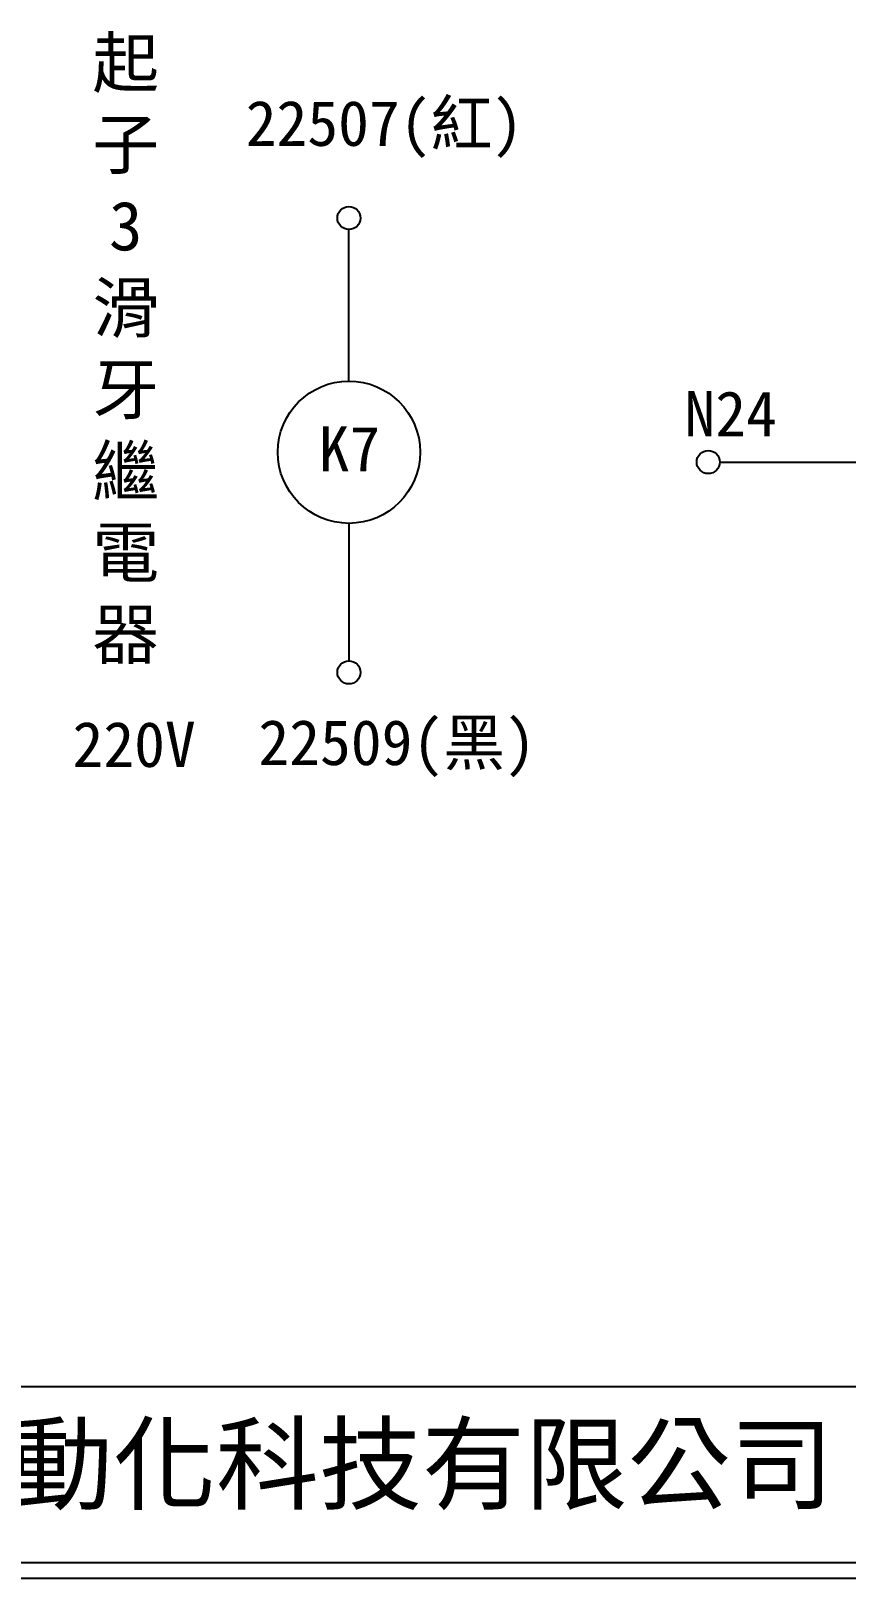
# Model space of a CAD drawing. Extents: x 926 to 1213, y 3 to 207.
# Drawn here: x 990.6 to 1055.4, y 3 to 126.1 of the extents above; entities that cross this region are included whole.
import ezdxf

# ---------------------------------------------------------------- set-up
doc = ezdxf.new("R2010")
doc.units = 0
doc.layers.add('圖框層', color=7, linetype='CONTINUOUS')
doc.layers.add('標尺寸層', color=3, linetype='CONTINUOUS')
doc.styles.add('CNS', font='romanc.shx', dxfattribs={"bigfont": 'chineset.shx'})
doc.styles.add('STSL', font='kaiu.ttf')

msp = doc.modelspace()

# ---------------------------------------------------------------- linework, layer by layer
at = {"layer": '圖框層', "color": 0}
for p, q in [((926.99, 18.25), (1211.49, 18.25)), ((926.99, 4.25), (1211.49, 4.25)), ((925.74, 3), (1212.74, 3))]:
    msp.add_line(p, q, dxfattribs=at)
at = {"layer": '標尺寸層', "color": 0}
for p, q in [((1015.84, 98.26), (1015.84, 110.32)), ((1045.33, 91.82), (1188.74, 91.82)), ((1015.84, 86.94), (1015.84, 76))]:
    msp.add_line(p, q, dxfattribs=at)
for centre, radius in [((1015.84, 111.24), 0.92), ((1015.84, 92.6), 5.66), ((1044.41, 91.82), 0.92), ((1015.84, 75.08), 0.92)]:
    msp.add_circle(centre, radius, dxfattribs=at)

# ---------------------------------------------------------------- texts
at = {"layer": '圖框層', "color": 0, "style": 'STSL'}
for s, height, p in [('22507(紅)', 3.6, (1007.63, 116.98)), ('N24', 3.6, (1042.52, 93.86)), ('K7', 3.6, (1013.43, 91.07)), ('22509(黑)', 3.6, (1008.64, 67.7)), ('220V', 3.6, (993.86, 67.55)), ('泓陞自動化科技有限公司', 6, (964.35, 9.08))]:
    msp.add_text(s, height=height, dxfattribs=at).set_placement(p)
at = {"layer": '標尺寸層', "color": 0, "insert": (998.09, 100.65), "char_height": 3.9, "width": 2.8481, "attachment_point": 5, "style": 'CNS'}
msp.add_mtext('{\\fDFKai-SB|b0|i0|c136|p65;起子\\P3\\P滑牙繼電器}', dxfattribs=at)

doc.saveas('drawing.dxf')
